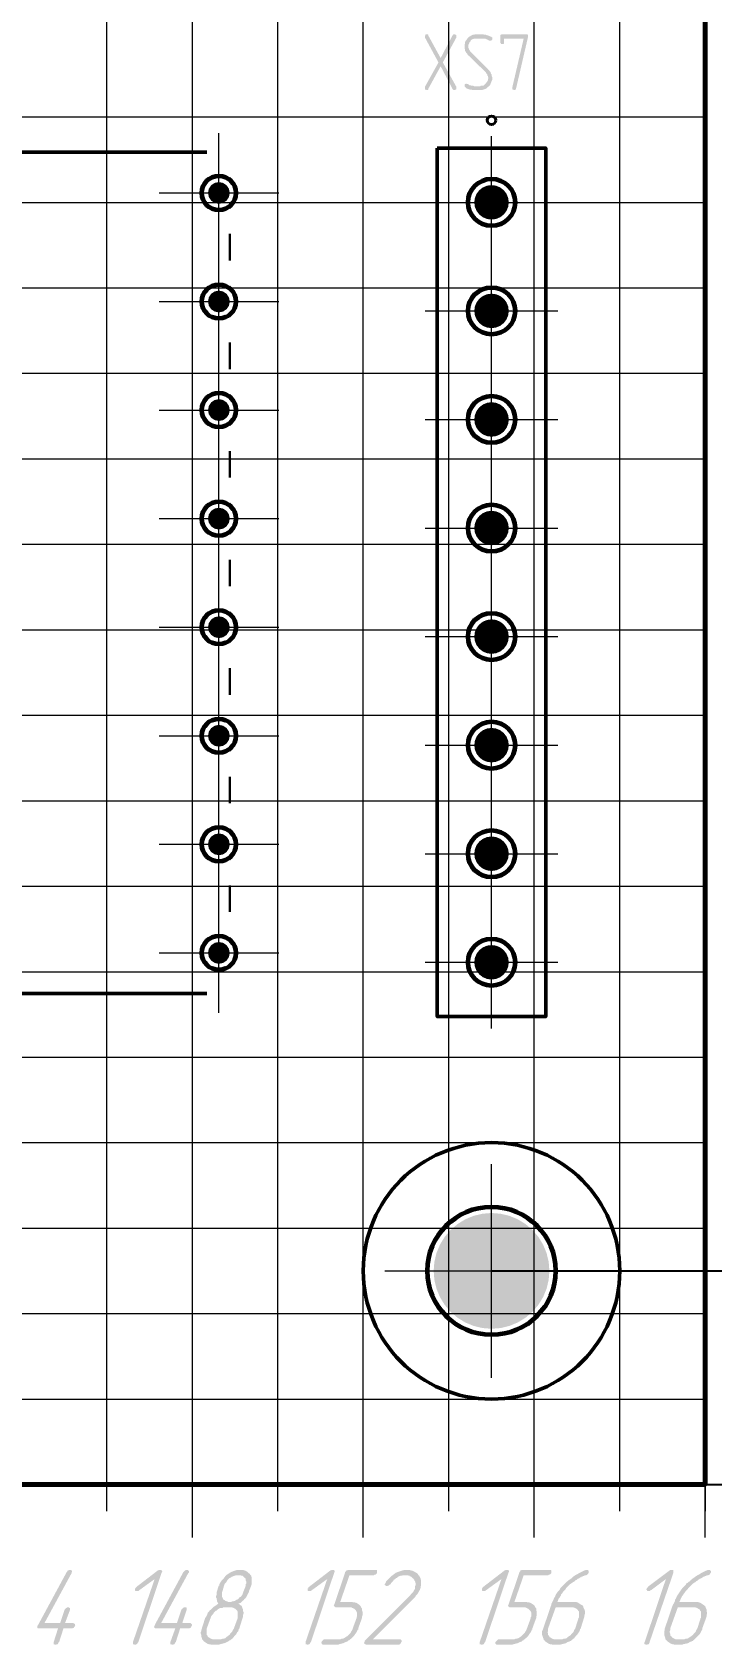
# Model space of a CAD drawing. Extents: x 260 to 1101, y 70 to 664.
# Drawn here: x 615.8 to 647.6, y 375.3 to 450.7 of the extents above; entities that cross this region are included whole.
import ezdxf

# ---------------------------------------------------------------- set-up
doc = ezdxf.new("R2010")
doc.units = 0
doc.header["$MEASUREMENT"] = 0
doc.layers.get('0').update_dxf_attribs({"linetype": 'CONTINUOUS'})
doc.layers.get('DEFPOINTS').update_dxf_attribs({"linetype": 'CONTINUOUS'})
doc.layers.add('PDF _Геометрия', color=7, linetype='CONTINUOUS')
doc.layers.add('PDF _Сплошная заливка', color=7, linetype='CONTINUOUS')
doc.styles.add('GOST type A0', font='', dxfattribs={"oblique": 15, "height": 3.5})
doc.styles.get('GOST type A0').set_extended_font_data('GOST type A')
doc.dimstyles.new('ГОСТ type A', dxfattribs={"dimtxt": 3.5, "dimasz": 3, "dimexe": 2, "dimexo": 0, "dimgap": 1, "dimtad": 1, "dimtoh": 1, "dimtxsty": 'GOST type A0', "dimcen": 0, "dimazin": 2, "dimtfac": 1, "dimtmove": 0, "dimatfit": 3, "dimfxl": 1, "dimarcsym": 0})

# ---------------------------------------------------------------- blocks, each defined once
blk = doc.blocks.new('*D13')
at = {"color": 0, "lineweight": -2, "transparency": 16777216}
for p, q in [((637.304, 582.786), (659.301, 582.786)), ((657.301, 579.786), (657.301, 395.787)), ((637.303, 392.787), (659.301, 392.787))]:
    blk.add_line(p, q, dxfattribs=at)
at = {"color": 0, "transparency": 16777216}
for points in [[(656.801, 579.786), (657.801, 579.786), (657.301, 582.786)], [(656.801, 395.787), (657.801, 395.787), (657.301, 392.787)]]:
    blk.add_solid(points, dxfattribs=at)
at = {"layer": 'DEFPOINTS', "color": 0, "transparency": 16777216}
for p in [(637.304, 582.786), (637.303, 392.787), (657.301, 392.787)]:
    blk.add_point(p, dxfattribs=at)
at = {"color": 0, "transparency": 16777216, "insert": (654.551, 487.787), "char_height": 3.5, "attachment_point": 5, "rotation": 90, "style": 'GOST type A0'}
blk.add_mtext('95', dxfattribs=at)
blk = doc.blocks.new('*D14')
at = {"color": 0, "lineweight": -2, "transparency": 16777216}
for p, q in [((647.301, 592.786), (669.301, 592.786)), ((667.301, 589.786), (667.301, 385.786)), ((647.301, 382.786), (669.301, 382.786))]:
    blk.add_line(p, q, dxfattribs=at)
at = {"color": 0, "transparency": 16777216}
for points in [[(666.801, 589.786), (667.801, 589.786), (667.301, 592.786)], [(666.801, 385.786), (667.801, 385.786), (667.301, 382.786)]]:
    blk.add_solid(points, dxfattribs=at)
at = {"layer": 'DEFPOINTS', "color": 0, "transparency": 16777216}
for p in [(647.301, 592.786), (647.301, 382.786), (667.301, 382.786)]:
    blk.add_point(p, dxfattribs=at)
at = {"color": 0, "transparency": 16777216, "insert": (664.288, 487.786), "char_height": 3.5, "attachment_point": 5, "rotation": 90, "style": 'GOST type A0'}
blk.add_mtext('105±0,1', dxfattribs=at)

msp = doc.modelspace()

# ---------------------------------------------------------------- hatches: boundary and pattern name
at = {"layer": 'PDF _Сплошная заливка', "transparency": 33554559}
for points in [[(635.584, 450.654), (635.61, 450.628), (635.635, 450.628), (635.635, 450.628), (635.66, 450.603), (635.66, 450.578), (635.66, 450.552), (635.66, 450.552), (635.66, 450.552), (635.66, 450.527), (635.66, 450.501), (635.026, 449.333), (635.66, 448.19), (635.66, 448.165), (635.66, 448.165), (635.66, 448.139), (635.66, 448.139), (635.66, 448.114), (635.66, 448.114), (635.66, 448.088), (635.635, 448.063), (635.635, 448.063), (635.61, 448.063), (635.584, 448.038), (635.559, 448.038), (635.559, 448.038), (635.533, 448.038), (635.508, 448.063), (635.508, 448.063), (635.483, 448.088), (634.924, 449.155), (634.34, 448.088), (634.34, 448.088), (634.34, 448.088), (634.34, 448.063), (634.315, 448.038), (634.289, 448.038), (634.264, 448.038), (634.264, 448.038), (634.264, 448.038), (634.238, 448.063), (634.213, 448.063), (634.188, 448.063), (634.188, 448.088), (634.188, 448.114), (634.188, 448.139), (634.188, 448.139), (634.188, 448.139), (634.188, 448.165), (634.188, 448.19), (634.822, 449.333), (634.188, 450.501), (634.188, 450.552), (634.188, 450.552), (634.188, 450.578), (634.188, 450.578), (634.213, 450.603), (634.213, 450.628), (634.213, 450.628), (634.238, 450.654), (634.264, 450.654), (634.289, 450.654), (634.315, 450.654), (634.34, 450.628), (634.34, 450.628), (634.34, 450.603), (634.924, 449.536), (635.483, 450.603), (635.483, 450.603), (635.508, 450.603), (635.508, 450.628), (635.533, 450.654), (635.559, 450.654), (635.559, 450.654)], [(636.93, 450.654), (636.955, 450.628), (637.006, 450.628), (637.032, 450.628), (637.082, 450.603), (637.082, 450.603), (637.108, 450.603), (637.133, 450.603), (637.158, 450.578), (637.184, 450.578), (637.235, 450.552), (637.311, 450.527), (637.311, 450.527), (637.311, 450.501), (637.311, 450.501), (637.311, 450.501), (637.336, 450.501), (637.336, 450.476), (637.336, 450.451), (637.336, 450.451), (637.336, 450.425), (637.336, 450.425), (637.336, 450.4), (637.311, 450.374), (637.311, 450.374), (637.285, 450.349), (637.26, 450.349), (637.235, 450.349), (637.184, 450.349), (637.184, 450.374), (637.158, 450.374), (637.133, 450.4), (637.108, 450.4), (637.057, 450.425), (637.006, 450.451), (636.93, 450.451), (636.879, 450.451), (636.575, 450.451), (636.549, 450.451), (636.498, 450.451), (636.448, 450.425), (636.422, 450.425), (636.371, 450.4), (636.321, 450.349), (636.321, 450.349), (636.321, 450.324), (636.295, 450.298), (636.27, 450.273), (636.27, 450.247), (636.244, 450.197), (636.219, 450.146), (636.219, 450.095), (636.219, 450.019), (636.244, 449.968), (636.244, 449.943), (636.244, 449.943), (636.244, 449.943), (636.27, 449.917), (636.27, 449.917), (636.295, 449.866), (636.321, 449.841), (636.346, 449.816), (637.158, 449.003), (637.158, 448.977), (637.184, 448.977), (637.184, 448.952), (637.209, 448.952), (637.235, 448.901), (637.26, 448.876), (637.26, 448.85), (637.285, 448.8), (637.311, 448.774), (637.311, 448.698), (637.336, 448.647), (637.336, 448.596), (637.336, 448.596), (637.336, 448.596), (637.336, 448.571), (637.336, 448.571), (637.336, 448.52), (637.311, 448.469), (637.285, 448.393), (637.26, 448.342), (637.235, 448.266), (637.184, 448.215), (637.158, 448.215), (637.158, 448.19), (637.108, 448.165), (637.057, 448.114), (637.006, 448.088), (636.93, 448.063), (636.854, 448.038), (636.828, 448.038), (636.778, 448.038), (636.473, 448.038), (636.473, 448.038), (636.448, 448.038), (636.422, 448.038), (636.371, 448.063), (636.295, 448.063), (636.219, 448.088), (636.143, 448.114), (636.092, 448.165), (636.041, 448.215), (636.041, 448.241), (636.041, 448.241), (636.041, 448.266), (636.041, 448.292), (636.067, 448.317), (636.067, 448.317), (636.092, 448.317), (636.092, 448.342), (636.117, 448.342), (636.168, 448.317), (636.194, 448.317), (636.194, 448.317), (636.244, 448.292), (636.27, 448.266), (636.321, 448.266), (636.371, 448.241), (636.448, 448.241), (636.498, 448.215), (636.778, 448.215), (636.803, 448.241), (636.828, 448.241), (636.854, 448.241), (636.905, 448.241), (636.955, 448.266), (636.981, 448.292), (637.032, 448.342), (637.032, 448.342), (637.057, 448.368), (637.057, 448.393), (637.082, 448.419), (637.108, 448.444), (637.133, 448.495), (637.133, 448.546), (637.158, 448.596), (637.133, 448.673), (637.133, 448.673), (637.133, 448.673), (637.133, 448.698), (637.133, 448.698), (637.133, 448.698), (637.108, 448.723), (637.108, 448.723), (637.108, 448.749), (637.108, 448.749), (637.108, 448.774), (637.082, 448.8), (637.057, 448.825), (637.032, 448.876), (636.194, 449.689), (636.194, 449.689), (636.194, 449.714), (636.168, 449.714), (636.168, 449.739), (636.143, 449.765), (636.117, 449.79), (636.092, 449.841), (636.067, 449.866), (636.067, 449.892), (636.067, 449.892), (636.067, 449.917), (636.067, 449.943), (636.041, 449.968), (636.041, 450.019), (636.041, 450.095), (636.041, 450.095), (636.041, 450.095), (636.041, 450.12), (636.041, 450.12), (636.041, 450.171), (636.067, 450.222), (636.067, 450.273), (636.092, 450.349), (636.143, 450.4), (636.194, 450.476), (636.194, 450.476), (636.194, 450.476), (636.219, 450.501), (636.244, 450.527), (636.295, 450.552), (636.371, 450.603), (636.422, 450.628), (636.498, 450.628), (636.549, 450.654), (636.905, 450.654)], [(638.961, 450.654), (638.987, 450.628), (638.987, 450.628), (639.012, 450.628), (639.012, 450.603), (639.012, 450.578), (639.012, 450.552), (639.012, 450.527), (638.453, 448.114), (638.453, 448.114), (638.453, 448.088), (638.453, 448.088), (638.428, 448.063), (638.377, 448.038), (638.352, 448.038), (638.352, 448.038), (638.326, 448.063), (638.301, 448.063), (638.301, 448.063), (638.276, 448.088), (638.276, 448.088), (638.276, 448.139), (638.276, 448.165), (638.809, 450.451), (637.895, 450.451), (637.895, 450.273), (637.895, 450.273), (637.895, 450.247), (637.895, 450.222), (637.869, 450.197), (637.869, 450.197), (637.869, 450.197), (637.844, 450.197), (637.819, 450.197), (637.793, 450.197), (637.793, 450.197), (637.768, 450.197), (637.742, 450.197), (637.742, 450.222), (637.742, 450.222), (637.717, 450.247), (637.717, 450.273), (637.717, 450.552), (637.717, 450.552), (637.717, 450.578), (637.717, 450.578), (637.717, 450.603), (637.742, 450.628), (637.768, 450.628), (637.768, 450.654), (637.819, 450.654), (638.936, 450.654)], [(624.549, 443.226), (624.549, 443.736), (624.744, 443.697), (624.909, 443.587), (625.019, 443.421), (625.058, 443.226)], [(624.549, 443.226), (624.549, 442.716), (624.354, 442.755), (624.188, 442.866), (624.078, 443.031), (624.039, 443.226)], [(637.304, 442.786), (637.304, 441.98), (637.096, 442.007), (636.901, 442.087), (636.734, 442.216), (636.606, 442.383), (636.525, 442.577), (636.498, 442.786)], [(637.304, 442.786), (638.111, 442.786), (638.083, 442.577), (638.003, 442.383), (637.875, 442.216), (637.708, 442.087), (637.513, 442.007), (637.304, 441.98)], [(624.549, 438.146), (624.549, 438.656), (624.744, 438.617), (624.909, 438.507), (625.019, 438.341), (625.058, 438.146)], [(624.549, 438.146), (624.549, 437.636), (624.354, 437.675), (624.188, 437.786), (624.078, 437.951), (624.039, 438.146)], [(637.304, 437.706), (637.304, 436.9), (637.096, 436.927), (636.901, 437.007), (636.734, 437.136), (636.606, 437.303), (636.525, 437.497), (636.498, 437.706)], [(637.304, 437.706), (638.111, 437.706), (638.083, 437.497), (638.003, 437.303), (637.875, 437.136), (637.708, 437.007), (637.513, 436.927), (637.304, 436.9)], [(624.549, 433.066), (624.549, 433.576), (624.744, 433.537), (624.909, 433.427), (625.019, 433.261), (625.058, 433.066)], [(624.549, 433.066), (624.549, 432.556), (624.354, 432.595), (624.188, 432.706), (624.078, 432.871), (624.039, 433.066)], [(637.304, 432.626), (637.304, 431.82), (637.096, 431.847), (636.901, 431.927), (636.734, 432.056), (636.606, 432.223), (636.525, 432.417), (636.498, 432.626)], [(637.304, 432.626), (638.111, 432.626), (638.083, 432.417), (638.003, 432.223), (637.875, 432.056), (637.708, 431.927), (637.513, 431.847), (637.304, 431.82)], [(624.549, 427.986), (624.549, 427.476), (624.354, 427.515), (624.188, 427.626), (624.078, 427.791), (624.039, 427.986)], [(624.549, 427.986), (624.549, 428.496), (624.744, 428.457), (624.909, 428.347), (625.019, 428.181), (625.058, 427.986)], [(637.304, 427.546), (637.304, 426.74), (637.096, 426.767), (636.901, 426.847), (636.734, 426.976), (636.606, 427.143), (636.525, 427.337), (636.498, 427.546)], [(637.304, 427.546), (638.111, 427.546), (638.083, 427.337), (638.003, 427.143), (637.875, 426.976), (637.708, 426.847), (637.513, 426.767), (637.304, 426.74)], [(624.549, 422.906), (624.549, 423.416), (624.744, 423.377), (624.909, 423.267), (625.019, 423.101), (625.058, 422.906)], [(624.549, 422.906), (624.549, 422.396), (624.354, 422.435), (624.188, 422.546), (624.078, 422.711), (624.039, 422.906)], [(637.304, 422.466), (637.304, 421.66), (637.096, 421.687), (636.901, 421.767), (636.734, 421.896), (636.606, 422.063), (636.525, 422.257), (636.498, 422.466)], [(637.304, 422.466), (638.111, 422.466), (638.083, 422.257), (638.003, 422.063), (637.875, 421.896), (637.708, 421.767), (637.513, 421.687), (637.304, 421.66)], [(624.549, 417.826), (624.549, 418.336), (624.744, 418.297), (624.909, 418.187), (625.019, 418.021), (625.058, 417.826)], [(624.549, 417.826), (624.549, 417.316), (624.354, 417.355), (624.188, 417.466), (624.078, 417.631), (624.039, 417.826)], [(637.304, 417.386), (637.304, 416.579), (637.096, 416.607), (636.901, 416.687), (636.734, 416.816), (636.606, 416.983), (636.525, 417.177), (636.498, 417.386)], [(637.304, 417.386), (638.111, 417.386), (638.083, 417.177), (638.003, 416.983), (637.875, 416.816), (637.708, 416.687), (637.513, 416.607), (637.304, 416.579)], [(624.549, 412.746), (624.549, 412.236), (624.354, 412.275), (624.188, 412.386), (624.078, 412.551), (624.039, 412.746)], [(624.549, 412.746), (624.549, 413.256), (624.744, 413.217), (624.909, 413.107), (625.019, 412.941), (625.058, 412.746)], [(637.304, 412.306), (637.304, 411.499), (637.096, 411.527), (636.901, 411.607), (636.734, 411.736), (636.606, 411.903), (636.525, 412.097), (636.498, 412.306)], [(637.304, 412.306), (638.111, 412.306), (638.083, 412.097), (638.003, 411.903), (637.875, 411.736), (637.708, 411.607), (637.513, 411.527), (637.304, 411.499)], [(624.549, 407.666), (624.549, 407.156), (624.354, 407.195), (624.188, 407.306), (624.078, 407.471), (624.039, 407.666)], [(624.549, 407.666), (624.549, 408.176), (624.744, 408.137), (624.909, 408.027), (625.019, 407.861), (625.058, 407.666)], [(637.304, 407.226), (637.304, 406.419), (637.096, 406.447), (636.901, 406.527), (636.734, 406.656), (636.606, 406.823), (636.525, 407.017), (636.498, 407.226)], [(637.304, 407.226), (638.111, 407.226), (638.083, 407.017), (638.003, 406.823), (637.875, 406.656), (637.708, 406.527), (637.513, 406.447), (637.304, 406.419)], [(637.304, 392.786), (634.597, 392.786), (634.63, 393.21), (634.729, 393.623), (634.892, 394.016), (635.114, 394.378), (635.39, 394.701), (635.713, 394.977), (636.075, 395.2), (636.468, 395.362), (636.881, 395.461), (637.304, 395.495)], [(637.304, 392.786), (637.304, 390.078), (636.881, 390.111), (636.468, 390.21), (636.075, 390.373), (635.713, 390.595), (635.39, 390.871), (635.114, 391.194), (634.892, 391.557), (634.729, 391.949), (634.63, 392.363), (634.597, 392.786)], [(637.304, 392.786), (640.012, 392.786), (639.978, 392.363), (639.879, 391.949), (639.717, 391.557), (639.495, 391.194), (639.219, 390.871), (638.896, 390.595), (638.533, 390.373), (638.141, 390.21), (637.728, 390.111), (637.304, 390.078)], [(617.607, 378.797), (617.633, 378.797), (617.658, 378.772), (617.658, 378.772), (617.658, 378.746), (617.684, 378.721), (617.658, 378.67), (617.658, 378.645), (616.389, 376.308), (617.125, 376.308), (617.328, 376.918), (617.328, 376.918), (617.328, 376.943), (617.353, 376.968), (617.379, 376.994), (617.379, 376.994), (617.404, 377.019), (617.43, 377.019), (617.455, 377.045), (617.48, 377.045), (617.506, 377.045), (617.506, 377.045), (617.531, 377.045), (617.557, 377.019), (617.582, 377.019), (617.582, 376.994), (617.582, 376.968), (617.582, 376.918), (617.353, 376.308), (617.76, 376.308), (617.76, 376.283), (617.785, 376.283), (617.81, 376.257), (617.81, 376.257), (617.81, 376.232), (617.836, 376.206), (617.81, 376.181), (617.81, 376.181), (617.81, 376.156), (617.785, 376.13), (617.76, 376.079), (617.76, 376.079), (617.734, 376.079), (617.684, 376.054), (617.658, 376.054), (617.277, 376.054), (617.074, 375.419), (617.049, 375.419), (617.049, 375.394), (617.023, 375.343), (616.998, 375.317), (616.973, 375.317), (616.973, 375.317), (616.922, 375.292), (616.896, 375.292), (616.896, 375.292), (616.871, 375.292), (616.846, 375.317), (616.82, 375.317), (616.82, 375.317), (616.82, 375.343), (616.82, 375.368), (616.82, 375.419), (617.023, 376.054), (616.135, 376.054), (616.109, 376.054), (616.084, 376.054), (616.058, 376.079), (616.058, 376.079), (616.058, 376.105), (616.058, 376.13), (616.058, 376.181), (616.084, 376.206), (617.43, 378.696), (617.43, 378.696), (617.455, 378.721), (617.455, 378.746), (617.506, 378.772), (617.582, 378.797), (617.582, 378.797)], [(621.822, 378.797), (621.848, 378.797), (621.873, 378.772), (621.873, 378.772), (621.898, 378.746), (621.898, 378.721), (621.873, 378.67), (620.781, 375.419), (620.781, 375.419), (620.756, 375.394), (620.73, 375.343), (620.705, 375.317), (620.705, 375.317), (620.68, 375.317), (620.654, 375.292), (620.603, 375.292), (620.603, 375.292), (620.603, 375.292), (620.578, 375.317), (620.527, 375.317), (620.527, 375.317), (620.527, 375.343), (620.527, 375.368), (620.527, 375.419), (621.543, 378.365), (620.807, 377.832), (620.807, 377.832), (620.781, 377.807), (620.756, 377.807), (620.705, 377.807), (620.705, 377.807), (620.68, 377.807), (620.654, 377.807), (620.629, 377.832), (620.629, 377.832), (620.629, 377.857), (620.629, 377.883), (620.629, 377.934), (620.629, 377.934), (620.654, 377.934), (620.654, 377.959), (620.705, 378.01), (621.695, 378.772), (621.721, 378.772), (621.746, 378.797), (621.771, 378.797), (621.797, 378.797), (621.797, 378.797)], [(623.066, 378.797), (623.092, 378.797), (623.117, 378.772), (623.117, 378.772), (623.143, 378.746), (623.143, 378.721), (623.143, 378.67), (623.117, 378.645), (621.848, 376.308), (622.584, 376.308), (622.787, 376.918), (622.787, 376.918), (622.813, 376.943), (622.813, 376.968), (622.863, 376.994), (622.863, 376.994), (622.863, 377.019), (622.889, 377.019), (622.914, 377.045), (622.965, 377.045), (622.965, 377.045), (622.99, 377.045), (623.016, 377.045), (623.041, 377.019), (623.041, 377.019), (623.041, 376.994), (623.041, 376.968), (623.041, 376.918), (622.838, 376.308), (623.219, 376.308), (623.244, 376.283), (623.244, 376.283), (623.27, 376.257), (623.27, 376.257), (623.295, 376.232), (623.295, 376.206), (623.295, 376.181), (623.27, 376.181), (623.27, 376.156), (623.244, 376.13), (623.219, 376.079), (623.219, 376.079), (623.193, 376.079), (623.168, 376.054), (623.117, 376.054), (622.736, 376.054), (622.533, 375.419), (622.533, 375.419), (622.508, 375.394), (622.482, 375.343), (622.457, 375.317), (622.457, 375.317), (622.432, 375.317), (622.406, 375.292), (622.355, 375.292), (622.355, 375.292), (622.355, 375.292), (622.33, 375.317), (622.279, 375.317), (622.279, 375.317), (622.279, 375.343), (622.279, 375.368), (622.279, 375.419), (622.508, 376.054), (621.594, 376.054), (621.594, 376.054), (621.568, 376.054), (621.543, 376.079), (621.543, 376.079), (621.518, 376.105), (621.518, 376.13), (621.543, 376.181), (621.543, 376.206), (622.889, 378.696), (622.889, 378.696), (622.914, 378.721), (622.939, 378.746), (622.965, 378.772), (623.041, 378.797)], [(629.897, 378.797), (629.922, 378.797), (629.947, 378.772), (629.947, 378.772), (629.973, 378.746), (629.973, 378.721), (629.947, 378.67), (628.856, 375.419), (628.856, 375.419), (628.83, 375.394), (628.805, 375.343), (628.779, 375.317), (628.779, 375.317), (628.754, 375.317), (628.729, 375.292), (628.678, 375.292), (628.678, 375.292), (628.678, 375.292), (628.652, 375.317), (628.602, 375.317), (628.602, 375.317), (628.602, 375.343), (628.602, 375.368), (628.602, 375.419), (629.617, 378.365), (628.881, 377.832), (628.881, 377.832), (628.856, 377.807), (628.83, 377.807), (628.779, 377.807), (628.779, 377.807), (628.754, 377.807), (628.729, 377.807), (628.703, 377.832), (628.703, 377.832), (628.703, 377.857), (628.703, 377.883), (628.703, 377.934), (628.703, 377.934), (628.729, 377.934), (628.729, 377.959), (628.779, 378.01), (629.77, 378.772), (629.795, 378.772), (629.82, 378.797), (629.846, 378.797), (629.871, 378.797), (629.871, 378.797)], [(631.903, 378.797), (631.928, 378.797), (631.953, 378.772), (631.953, 378.746), (631.953, 378.746), (631.953, 378.696), (631.953, 378.67), (631.953, 378.67), (631.953, 378.645), (631.928, 378.619), (631.903, 378.594), (631.877, 378.594), (631.877, 378.569), (631.826, 378.569), (631.801, 378.543), (630.658, 378.543), (630.227, 377.299), (630.76, 377.299), (630.785, 377.299), (630.836, 377.273), (630.912, 377.273), (630.988, 377.248), (631.065, 377.197), (631.141, 377.146), (631.166, 377.121), (631.192, 377.07), (631.192, 377.07), (631.217, 377.019), (631.242, 376.994), (631.242, 376.918), (631.268, 376.841), (631.268, 376.765), (631.268, 376.664), (631.242, 376.587), (631.242, 376.537), (631.065, 376.054), (631.065, 376.029), (631.065, 376.029), (631.065, 376.003), (631.039, 376.003), (631.014, 375.927), (630.988, 375.876), (630.912, 375.775), (630.861, 375.698), (630.76, 375.597), (630.658, 375.521), (630.658, 375.521), (630.658, 375.495), (630.633, 375.495), (630.608, 375.495), (630.582, 375.47), (630.557, 375.444), (630.481, 375.419), (630.379, 375.368), (630.278, 375.343), (630.176, 375.317), (630.125, 375.292), (630.074, 375.292), (629.414, 375.292), (629.389, 375.292), (629.389, 375.317), (629.363, 375.343), (629.363, 375.343), (629.338, 375.368), (629.338, 375.394), (629.363, 375.419), (629.363, 375.419), (629.363, 375.444), (629.389, 375.47), (629.414, 375.495), (629.414, 375.495), (629.44, 375.521), (629.465, 375.546), (629.516, 375.546), (630.176, 375.546), (630.227, 375.546), (630.278, 375.571), (630.328, 375.571), (630.404, 375.597), (630.481, 375.648), (630.557, 375.698), (630.557, 375.698), (630.582, 375.724), (630.608, 375.749), (630.658, 375.8), (630.709, 375.851), (630.735, 375.902), (630.785, 375.978), (630.811, 376.054), (630.988, 376.537), (630.988, 376.562), (630.988, 376.587), (631.014, 376.613), (631.014, 376.664), (631.014, 376.714), (631.014, 376.791), (630.988, 376.841), (630.963, 376.892), (630.963, 376.892), (630.938, 376.918), (630.912, 376.943), (630.887, 376.968), (630.836, 376.994), (630.785, 377.019), (630.735, 377.045), (630.658, 377.045), (629.998, 377.045), (629.998, 377.045), (629.973, 377.07), (629.947, 377.07), (629.947, 377.095), (629.922, 377.121), (629.947, 377.172), (630.455, 378.67), (630.455, 378.67), (630.455, 378.696), (630.481, 378.721), (630.506, 378.746), (630.506, 378.772), (630.557, 378.772), (630.582, 378.797), (630.633, 378.797), (631.877, 378.797)], [(633.401, 378.797), (633.426, 378.797), (633.451, 378.797), (633.528, 378.772), (633.629, 378.746), (633.731, 378.696), (633.756, 378.67), (633.807, 378.645), (633.858, 378.594), (633.883, 378.543), (633.883, 378.543), (633.908, 378.543), (633.908, 378.518), (633.934, 378.518), (633.934, 378.492), (633.959, 378.442), (633.985, 378.391), (634.01, 378.289), (634.01, 378.188), (634.01, 378.137), (634.01, 378.061), (633.985, 378.01), (633.985, 377.934), (633.985, 377.934), (633.985, 377.934), (633.959, 377.908), (633.959, 377.857), (633.934, 377.832), (633.908, 377.781), (633.858, 377.705), (633.858, 377.68), (633.832, 377.68), (633.832, 377.654), (633.807, 377.629), (633.756, 377.578), (633.731, 377.527), (633.68, 377.476), (633.629, 377.426), (631.75, 375.546), (633.02, 375.546), (633.045, 375.546), (633.071, 375.521), (633.096, 375.495), (633.096, 375.495), (633.096, 375.495), (633.096, 375.444), (633.096, 375.419), (633.096, 375.419), (633.071, 375.394), (633.071, 375.368), (633.045, 375.343), (633.02, 375.343), (633.02, 375.317), (632.969, 375.292), (632.944, 375.292), (631.42, 375.292), (631.42, 375.292), (631.395, 375.317), (631.369, 375.343), (631.344, 375.343), (631.344, 375.368), (631.344, 375.394), (631.369, 375.444), (631.369, 375.444), (631.369, 375.444), (631.369, 375.47), (631.395, 375.495), (633.477, 377.578), (633.553, 377.68), (633.629, 377.756), (633.629, 377.756), (633.629, 377.781), (633.654, 377.781), (633.654, 377.807), (633.705, 377.883), (633.731, 377.934), (633.731, 377.934), (633.731, 377.959), (633.731, 377.984), (633.731, 378.035), (633.756, 378.086), (633.756, 378.162), (633.731, 378.238), (633.705, 378.289), (633.68, 378.34), (633.654, 378.365), (633.654, 378.365), (633.654, 378.391), (633.629, 378.391), (633.604, 378.416), (633.578, 378.442), (633.553, 378.467), (633.502, 378.492), (633.477, 378.492), (633.477, 378.518), (633.451, 378.518), (633.426, 378.518), (633.401, 378.543), (633.35, 378.543), (633.274, 378.543), (633.223, 378.543), (633.197, 378.543), (633.147, 378.543), (633.096, 378.518), (633.045, 378.518), (632.969, 378.492), (632.893, 378.442), (632.893, 378.442), (632.867, 378.416), (632.842, 378.416), (632.791, 378.365), (632.74, 378.34), (632.69, 378.264), (632.613, 378.188), (632.563, 378.111), (632.537, 378.111), (632.537, 378.111), (632.512, 378.086), (632.487, 378.061), (632.487, 378.061), (632.461, 378.061), (632.436, 378.035), (632.41, 378.035), (632.41, 378.035), (632.385, 378.035), (632.36, 378.061), (632.334, 378.061), (632.334, 378.086), (632.309, 378.086), (632.309, 378.137), (632.334, 378.162), (632.36, 378.213), (632.36, 378.213), (632.36, 378.213), (632.36, 378.238), (632.385, 378.264), (632.436, 378.315), (632.487, 378.365), (632.563, 378.442), (632.639, 378.518), (632.74, 378.594), (632.842, 378.67), (632.842, 378.67), (632.842, 378.67), (632.867, 378.67), (632.867, 378.67), (632.918, 378.696), (632.994, 378.721), (633.071, 378.746), (633.147, 378.772), (633.248, 378.797), (633.324, 378.797), (633.375, 378.797)], [(638.047, 378.797), (638.073, 378.797), (638.098, 378.772), (638.098, 378.772), (638.123, 378.746), (638.123, 378.721), (638.098, 378.67), (637.006, 375.419), (637.006, 375.419), (636.981, 375.394), (636.955, 375.343), (636.93, 375.317), (636.93, 375.317), (636.905, 375.317), (636.879, 375.292), (636.828, 375.292), (636.828, 375.292), (636.828, 375.292), (636.803, 375.317), (636.752, 375.317), (636.752, 375.317), (636.752, 375.343), (636.752, 375.368), (636.752, 375.419), (637.768, 378.365), (637.032, 377.832), (637.032, 377.832), (637.006, 377.807), (636.981, 377.807), (636.93, 377.807), (636.93, 377.807), (636.905, 377.807), (636.879, 377.807), (636.854, 377.832), (636.854, 377.832), (636.854, 377.857), (636.854, 377.883), (636.854, 377.934), (636.854, 377.934), (636.879, 377.934), (636.879, 377.959), (636.93, 378.01), (637.92, 378.772), (637.946, 378.772), (637.946, 378.797), (637.996, 378.797), (638.022, 378.797), (638.022, 378.797)], [(640.053, 378.797), (640.078, 378.797), (640.104, 378.772), (640.104, 378.746), (640.104, 378.746), (640.104, 378.696), (640.104, 378.67), (640.104, 378.67), (640.104, 378.645), (640.078, 378.619), (640.053, 378.594), (640.028, 378.594), (640.028, 378.569), (639.977, 378.569), (639.951, 378.543), (638.809, 378.543), (638.377, 377.299), (638.91, 377.299), (638.936, 377.299), (638.987, 377.273), (639.063, 377.273), (639.139, 377.248), (639.215, 377.197), (639.291, 377.146), (639.317, 377.121), (639.342, 377.07), (639.342, 377.07), (639.368, 377.019), (639.393, 376.994), (639.393, 376.918), (639.418, 376.841), (639.418, 376.765), (639.418, 376.664), (639.393, 376.587), (639.393, 376.537), (639.215, 376.054), (639.215, 376.029), (639.215, 376.029), (639.215, 376.003), (639.19, 376.003), (639.164, 375.927), (639.139, 375.876), (639.063, 375.775), (639.012, 375.698), (638.91, 375.597), (638.809, 375.521), (638.809, 375.521), (638.809, 375.495), (638.784, 375.495), (638.758, 375.495), (638.733, 375.47), (638.707, 375.444), (638.631, 375.419), (638.53, 375.368), (638.428, 375.343), (638.326, 375.317), (638.276, 375.292), (638.2, 375.292), (637.565, 375.292), (637.539, 375.292), (637.514, 375.317), (637.489, 375.343), (637.489, 375.343), (637.489, 375.368), (637.489, 375.394), (637.489, 375.419), (637.489, 375.419), (637.514, 375.444), (637.539, 375.47), (637.565, 375.495), (637.565, 375.495), (637.59, 375.521), (637.616, 375.546), (637.666, 375.546), (638.326, 375.546), (638.377, 375.546), (638.428, 375.571), (638.479, 375.571), (638.555, 375.597), (638.631, 375.648), (638.707, 375.698), (638.707, 375.698), (638.733, 375.724), (638.758, 375.749), (638.809, 375.8), (638.86, 375.851), (638.885, 375.902), (638.936, 375.978), (638.961, 376.054), (639.139, 376.537), (639.139, 376.562), (639.139, 376.587), (639.164, 376.613), (639.164, 376.664), (639.164, 376.714), (639.164, 376.791), (639.139, 376.841), (639.114, 376.892), (639.114, 376.892), (639.088, 376.918), (639.063, 376.943), (639.037, 376.968), (638.987, 376.994), (638.936, 377.019), (638.885, 377.045), (638.809, 377.045), (638.149, 377.045), (638.149, 377.045), (638.123, 377.07), (638.098, 377.07), (638.098, 377.095), (638.073, 377.121), (638.098, 377.172), (638.606, 378.67), (638.606, 378.67), (638.606, 378.696), (638.631, 378.721), (638.657, 378.746), (638.657, 378.772), (638.682, 378.772), (638.733, 378.797), (638.784, 378.797), (640.028, 378.797)], [(645.766, 378.797), (645.791, 378.797), (645.817, 378.772), (645.817, 378.772), (645.817, 378.746), (645.817, 378.721), (645.817, 378.67), (644.7, 375.419), (644.7, 375.419), (644.7, 375.394), (644.674, 375.343), (644.649, 375.317), (644.623, 375.317), (644.623, 375.317), (644.573, 375.292), (644.547, 375.292), (644.547, 375.292), (644.522, 375.292), (644.497, 375.317), (644.471, 375.317), (644.471, 375.317), (644.446, 375.343), (644.446, 375.368), (644.471, 375.419), (645.461, 378.365), (644.75, 377.832), (644.725, 377.832), (644.725, 377.807), (644.674, 377.807), (644.649, 377.807), (644.649, 377.807), (644.623, 377.807), (644.598, 377.807), (644.573, 377.832), (644.573, 377.832), (644.573, 377.857), (644.547, 377.883), (644.573, 377.934), (644.573, 377.934), (644.573, 377.934), (644.598, 377.959), (644.623, 378.01), (645.639, 378.772), (645.639, 378.772), (645.665, 378.797), (645.69, 378.797), (645.741, 378.797), (645.741, 378.797)]]:
    msp.add_hatch(color=256, dxfattribs=at).paths.add_polyline_path(points)
at = {"layer": 'PDF _Сплошная заливка', "true_color": 0xffffff, "transparency": 33554559}
for points in [[(624.039, 443.226), (624.078, 443.421), (624.188, 443.587), (624.354, 443.697), (624.549, 443.736), (624.549, 443.226)], [(625.058, 443.226), (625.019, 443.031), (624.909, 442.866), (624.744, 442.755), (624.549, 442.716), (624.549, 443.226)], [(636.498, 442.786), (636.525, 442.995), (636.606, 443.19), (636.734, 443.357), (636.901, 443.485), (637.096, 443.566), (637.304, 443.593), (637.304, 442.786)], [(637.304, 443.593), (637.513, 443.566), (637.708, 443.485), (637.875, 443.357), (638.003, 443.19), (638.083, 442.995), (638.111, 442.786), (637.304, 442.786)], [(624.039, 438.146), (624.078, 438.341), (624.188, 438.507), (624.354, 438.617), (624.549, 438.656), (624.549, 438.146)], [(636.498, 437.706), (636.525, 437.915), (636.606, 438.11), (636.734, 438.277), (636.901, 438.405), (637.096, 438.486), (637.304, 438.513), (637.304, 437.706)], [(637.304, 438.513), (637.513, 438.486), (637.708, 438.405), (637.875, 438.277), (638.003, 438.11), (638.083, 437.915), (638.111, 437.706), (637.304, 437.706)], [(625.058, 438.146), (625.019, 437.951), (624.909, 437.786), (624.744, 437.675), (624.549, 437.636), (624.549, 438.146)], [(624.039, 433.066), (624.078, 433.261), (624.188, 433.427), (624.354, 433.537), (624.549, 433.576), (624.549, 433.066)], [(636.498, 432.626), (636.525, 432.835), (636.606, 433.03), (636.734, 433.197), (636.901, 433.325), (637.096, 433.406), (637.304, 433.433), (637.304, 432.626)], [(637.304, 433.433), (637.513, 433.406), (637.708, 433.325), (637.875, 433.197), (638.003, 433.03), (638.083, 432.835), (638.111, 432.626), (637.304, 432.626)], [(625.058, 433.066), (625.019, 432.871), (624.909, 432.706), (624.744, 432.595), (624.549, 432.556), (624.549, 433.066)], [(624.039, 427.986), (624.078, 428.181), (624.188, 428.347), (624.354, 428.457), (624.549, 428.496), (624.549, 427.986)], [(625.058, 427.986), (625.019, 427.791), (624.909, 427.626), (624.744, 427.515), (624.549, 427.476), (624.549, 427.986)], [(636.498, 427.546), (636.525, 427.755), (636.606, 427.95), (636.734, 428.117), (636.901, 428.245), (637.096, 428.326), (637.304, 428.353), (637.304, 427.546)], [(637.304, 428.353), (637.513, 428.326), (637.708, 428.245), (637.875, 428.117), (638.003, 427.95), (638.083, 427.755), (638.111, 427.546), (637.304, 427.546)], [(624.039, 422.906), (624.078, 423.101), (624.188, 423.267), (624.354, 423.377), (624.549, 423.416), (624.549, 422.906)], [(625.058, 422.906), (625.019, 422.711), (624.909, 422.546), (624.744, 422.435), (624.549, 422.396), (624.549, 422.906)], [(636.498, 422.466), (636.525, 422.675), (636.606, 422.87), (636.734, 423.037), (636.901, 423.165), (637.096, 423.246), (637.304, 423.273), (637.304, 422.466)], [(637.304, 423.273), (637.513, 423.246), (637.708, 423.165), (637.875, 423.037), (638.003, 422.87), (638.083, 422.675), (638.111, 422.466), (637.304, 422.466)], [(624.039, 417.826), (624.078, 418.021), (624.188, 418.187), (624.354, 418.297), (624.549, 418.336), (624.549, 417.826)], [(636.498, 417.386), (636.525, 417.595), (636.606, 417.79), (636.734, 417.957), (636.901, 418.085), (637.096, 418.166), (637.304, 418.193), (637.304, 417.386)], [(637.304, 418.193), (637.513, 418.166), (637.708, 418.085), (637.875, 417.957), (638.003, 417.79), (638.083, 417.595), (638.111, 417.386), (637.304, 417.386)], [(625.058, 417.826), (625.019, 417.631), (624.909, 417.466), (624.744, 417.355), (624.549, 417.316), (624.549, 417.826)], [(624.039, 412.746), (624.078, 412.941), (624.188, 413.107), (624.354, 413.217), (624.549, 413.256), (624.549, 412.746)], [(625.058, 412.746), (625.019, 412.551), (624.909, 412.386), (624.744, 412.275), (624.549, 412.236), (624.549, 412.746)], [(636.498, 412.306), (636.525, 412.515), (636.606, 412.71), (636.734, 412.877), (636.901, 413.005), (637.096, 413.086), (637.304, 413.113), (637.304, 412.306)], [(637.304, 413.113), (637.513, 413.086), (637.708, 413.005), (637.875, 412.877), (638.003, 412.71), (638.083, 412.515), (638.111, 412.306), (637.304, 412.306)], [(624.039, 407.666), (624.078, 407.861), (624.188, 408.027), (624.354, 408.137), (624.549, 408.176), (624.549, 407.666)], [(625.058, 407.666), (625.019, 407.471), (624.909, 407.306), (624.744, 407.195), (624.549, 407.156), (624.549, 407.666)], [(636.498, 407.226), (636.525, 407.435), (636.606, 407.63), (636.734, 407.797), (636.901, 407.925), (637.096, 408.006), (637.304, 408.033), (637.304, 407.226)], [(637.304, 408.033), (637.513, 408.006), (637.708, 407.925), (637.875, 407.797), (638.003, 407.63), (638.083, 407.435), (638.111, 407.226), (637.304, 407.226)], [(637.304, 395.495), (637.728, 395.461), (638.141, 395.362), (638.533, 395.2), (638.896, 394.977), (639.219, 394.701), (639.495, 394.378), (639.717, 394.016), (639.879, 393.623), (639.978, 393.21), (640.012, 392.786), (637.304, 392.786)]]:
    msp.add_hatch(color=7, dxfattribs=at).paths.add_polyline_path(points)
at = {"layer": 'PDF _Сплошная заливка', "transparency": 33554559}
h = msp.add_hatch(color=256, dxfattribs=at)
h.paths.add_polyline_path([(625.479, 378.543), (625.428, 378.543), (625.402, 378.543), (625.352, 378.543), (625.275, 378.518), (625.199, 378.492), (625.148, 378.467), (625.072, 378.416), (625.047, 378.416), (625.022, 378.391), (624.996, 378.365), (624.945, 378.315), (624.92, 378.264), (624.869, 378.188), (624.818, 378.137), (624.793, 378.061), (624.717, 377.807), (624.717, 377.781), (624.691, 377.756), (624.691, 377.73), (624.691, 377.68), (624.691, 377.629), (624.691, 377.553), (624.717, 377.502), (624.742, 377.451), (624.742, 377.426), (624.742, 377.426), (624.768, 377.4), (624.818, 377.375), (624.844, 377.349), (624.92, 377.324), (624.971, 377.299), (625.047, 377.299), (625.072, 377.299), (625.123, 377.299), (625.174, 377.324), (625.225, 377.324), (625.301, 377.349), (625.377, 377.4), (625.453, 377.426), (625.453, 377.451), (625.479, 377.451), (625.504, 377.502), (625.555, 377.527), (625.606, 377.578), (625.656, 377.654), (625.682, 377.73), (625.707, 377.807), (625.809, 378.061), (625.809, 378.061), (625.809, 378.086), (625.809, 378.137), (625.834, 378.162), (625.834, 378.238), (625.809, 378.289), (625.809, 378.34), (625.783, 378.416), (625.758, 378.416), (625.758, 378.416), (625.732, 378.442), (625.707, 378.467), (625.656, 378.518), (625.606, 378.518), (625.555, 378.543)], flags=0)
h.paths.add_polyline_path([(625.072, 377.045), (624.793, 377.045), (624.768, 377.045), (624.717, 377.019), (624.641, 377.019), (624.564, 376.994), (624.488, 376.943), (624.438, 376.892), (624.412, 376.892), (624.387, 376.867), (624.361, 376.841), (624.311, 376.791), (624.285, 376.74), (624.234, 376.689), (624.184, 376.613), (624.158, 376.537), (623.981, 376.054), (623.981, 376.029), (623.981, 376.003), (623.981, 375.978), (623.981, 375.927), (623.981, 375.876), (623.981, 375.8), (623.981, 375.749), (624.031, 375.698), (624.031, 375.698), (624.031, 375.673), (624.057, 375.648), (624.107, 375.622), (624.133, 375.597), (624.184, 375.571), (624.26, 375.546), (624.311, 375.546), (624.615, 375.546), (624.641, 375.546), (624.717, 375.571), (624.768, 375.571), (624.844, 375.597), (624.895, 375.648), (624.971, 375.698), (624.996, 375.698), (624.996, 375.724), (625.047, 375.749), (625.072, 375.8), (625.123, 375.851), (625.174, 375.902), (625.199, 375.978), (625.25, 376.054), (625.428, 376.537), (625.428, 376.562), (625.428, 376.587), (625.428, 376.613), (625.428, 376.664), (625.428, 376.714), (625.428, 376.791), (625.428, 376.841), (625.402, 376.892), (625.377, 376.918), (625.377, 376.918), (625.352, 376.943), (625.326, 376.968), (625.275, 376.994), (625.225, 377.019), (625.148, 377.045)], flags=0)
h.paths.add_polyline_path([(625.606, 378.797), (625.656, 378.797), (625.732, 378.772), (625.809, 378.746), (625.885, 378.696), (625.936, 378.645), (625.986, 378.619), (626.012, 378.594), (626.012, 378.569), (626.012, 378.569), (626.037, 378.543), (626.063, 378.518), (626.063, 378.467), (626.088, 378.442), (626.088, 378.391), (626.088, 378.34), (626.088, 378.213), (626.088, 378.137), (626.063, 378.061), (625.961, 377.807), (625.961, 377.781), (625.961, 377.756), (625.936, 377.73), (625.91, 377.68), (625.885, 377.629), (625.859, 377.578), (625.834, 377.527), (625.783, 377.476), (625.783, 377.451), (625.758, 377.451), (625.732, 377.426), (625.707, 377.375), (625.656, 377.349), (625.606, 377.299), (625.555, 377.248), (625.479, 377.222), (625.479, 377.197), (625.504, 377.197), (625.529, 377.172), (625.555, 377.146), (625.606, 377.121), (625.631, 377.07), (625.656, 376.994), (625.682, 376.943), (625.682, 376.943), (625.682, 376.918), (625.682, 376.867), (625.707, 376.816), (625.707, 376.765), (625.682, 376.689), (625.682, 376.613), (625.656, 376.537), (625.504, 376.054), (625.504, 376.029), (625.479, 376.029), (625.479, 376.003), (625.479, 376.003), (625.453, 375.927), (625.402, 375.876), (625.352, 375.775), (625.275, 375.698), (625.199, 375.597), (625.098, 375.521), (625.098, 375.521), (625.072, 375.495), (625.072, 375.495), (625.047, 375.495), (625.022, 375.47), (624.971, 375.444), (624.92, 375.419), (624.818, 375.368), (624.717, 375.343), (624.615, 375.317), (624.539, 375.292), (624.488, 375.292), (624.209, 375.292), (624.184, 375.292), (624.133, 375.317), (624.082, 375.317), (624.006, 375.343), (623.93, 375.394), (623.854, 375.444), (623.828, 375.47), (623.803, 375.521), (623.803, 375.521), (623.777, 375.521), (623.777, 375.546), (623.752, 375.597), (623.727, 375.673), (623.727, 375.749), (623.701, 375.825), (623.701, 375.876), (623.727, 375.927), (623.727, 375.978), (623.752, 376.054), (623.904, 376.537), (623.93, 376.562), (623.93, 376.587), (623.955, 376.613), (623.981, 376.664), (624.006, 376.714), (624.031, 376.791), (624.082, 376.841), (624.133, 376.918), (624.158, 376.918), (624.184, 376.943), (624.209, 376.968), (624.26, 377.019), (624.311, 377.07), (624.387, 377.121), (624.463, 377.172), (624.539, 377.222), (624.539, 377.222), (624.514, 377.222), (624.514, 377.248), (624.488, 377.273), (624.463, 377.324), (624.463, 377.375), (624.438, 377.426), (624.438, 377.476), (624.438, 377.476), (624.412, 377.502), (624.412, 377.527), (624.412, 377.578), (624.438, 377.603), (624.438, 377.68), (624.438, 377.73), (624.463, 377.807), (624.539, 378.061), (624.539, 378.061), (624.564, 378.061), (624.564, 378.086), (624.564, 378.111), (624.59, 378.162), (624.641, 378.238), (624.691, 378.315), (624.768, 378.391), (624.844, 378.492), (624.945, 378.594), (624.945, 378.594), (624.971, 378.594), (624.996, 378.619), (625.047, 378.645), (625.072, 378.67), (625.123, 378.696), (625.199, 378.721), (625.25, 378.746), (625.402, 378.797), (625.479, 378.797), (625.58, 378.797)], flags=0)
h = msp.add_hatch(color=256, dxfattribs=at)
h.paths.add_polyline_path([(641.043, 377.045), (640.307, 377.045), (639.951, 376.054), (639.951, 376.029), (639.951, 376.003), (639.951, 375.978), (639.951, 375.927), (639.926, 375.876), (639.951, 375.8), (639.951, 375.749), (640.002, 375.698), (640.002, 375.698), (640.002, 375.673), (640.028, 375.648), (640.078, 375.622), (640.104, 375.597), (640.155, 375.571), (640.231, 375.546), (640.282, 375.546), (640.586, 375.546), (640.612, 375.546), (640.662, 375.571), (640.739, 375.571), (640.815, 375.597), (640.866, 375.648), (640.942, 375.698), (640.967, 375.698), (640.967, 375.724), (641.018, 375.749), (641.043, 375.8), (641.094, 375.851), (641.145, 375.902), (641.17, 375.978), (641.221, 376.054), (641.373, 376.537), (641.399, 376.562), (641.399, 376.587), (641.399, 376.613), (641.399, 376.664), (641.399, 376.714), (641.399, 376.791), (641.399, 376.841), (641.348, 376.892), (641.348, 376.918), (641.348, 376.918), (641.323, 376.943), (641.297, 376.968), (641.246, 376.994), (641.196, 377.019), (641.119, 377.045)], flags=0)
h.paths.add_polyline_path([(641.805, 378.797), (641.83, 378.772), (641.856, 378.746), (641.856, 378.746), (641.856, 378.721), (641.856, 378.696), (641.856, 378.67), (641.856, 378.67), (641.83, 378.645), (641.83, 378.619), (641.83, 378.619), (641.805, 378.594), (641.805, 378.594), (641.78, 378.569), (641.729, 378.543), (641.678, 378.543), (641.627, 378.518), (641.5, 378.467), (641.5, 378.442), (641.475, 378.442), (641.45, 378.442), (641.424, 378.416), (641.373, 378.391), (641.348, 378.391), (641.272, 378.315), (641.246, 378.315), (641.221, 378.289), (641.196, 378.264), (641.145, 378.238), (641.069, 378.188), (640.993, 378.137), (640.916, 378.061), (640.84, 377.984), (640.84, 377.984), (640.815, 377.959), (640.789, 377.934), (640.764, 377.883), (640.713, 377.832), (640.662, 377.781), (640.612, 377.705), (640.561, 377.654), (640.561, 377.629), (640.561, 377.603), (640.535, 377.578), (640.51, 377.527), (640.459, 377.476), (640.434, 377.426), (640.409, 377.349), (640.383, 377.299), (641.17, 377.299), (641.196, 377.299), (641.246, 377.299), (641.323, 377.273), (641.373, 377.248), (641.45, 377.197), (641.526, 377.146), (641.577, 377.121), (641.602, 377.07), (641.602, 377.07), (641.602, 377.045), (641.627, 376.994), (641.653, 376.943), (641.678, 376.867), (641.678, 376.765), (641.653, 376.664), (641.653, 376.613), (641.627, 376.537), (641.475, 376.054), (641.475, 376.029), (641.45, 376.029), (641.45, 376.003), (641.45, 376.003), (641.424, 375.927), (641.373, 375.851), (641.323, 375.775), (641.246, 375.698), (641.17, 375.597), (641.069, 375.521), (641.069, 375.521), (641.043, 375.495), (641.043, 375.495), (641.018, 375.47), (640.993, 375.47), (640.942, 375.444), (640.866, 375.419), (640.789, 375.368), (640.688, 375.343), (640.586, 375.317), (640.51, 375.292), (640.459, 375.292), (640.18, 375.292), (640.155, 375.292), (640.104, 375.317), (640.053, 375.317), (639.977, 375.343), (639.901, 375.394), (639.825, 375.444), (639.799, 375.47), (639.774, 375.521), (639.774, 375.521), (639.748, 375.521), (639.748, 375.546), (639.723, 375.597), (639.698, 375.673), (639.672, 375.749), (639.672, 375.825), (639.672, 375.876), (639.672, 375.927), (639.698, 375.978), (639.723, 376.054), (640.104, 377.172), (640.104, 377.172), (640.104, 377.197), (640.104, 377.197), (640.129, 377.248), (640.155, 377.299), (640.18, 377.349), (640.205, 377.4), (640.231, 377.476), (640.282, 377.553), (640.307, 377.629), (640.358, 377.705), (640.409, 377.781), (640.485, 377.857), (640.535, 377.959), (640.612, 378.035), (640.688, 378.111), (640.688, 378.111), (640.713, 378.137), (640.739, 378.162), (640.764, 378.188), (640.815, 378.238), (640.866, 378.264), (640.916, 378.315), (640.993, 378.365), (641.069, 378.416), (641.145, 378.492), (641.221, 378.543), (641.323, 378.594), (641.399, 378.645), (641.5, 378.696), (641.602, 378.746), (641.729, 378.797), (641.78, 378.797)], flags=0)
h = msp.add_hatch(color=256, dxfattribs=at)
h.paths.add_polyline_path([(646.756, 377.045), (646.02, 377.045), (645.665, 376.054), (645.665, 376.029), (645.665, 376.003), (645.665, 375.978), (645.639, 375.927), (645.639, 375.876), (645.665, 375.8), (645.665, 375.749), (645.69, 375.698), (645.715, 375.698), (645.715, 375.673), (645.741, 375.648), (645.766, 375.622), (645.817, 375.597), (645.868, 375.571), (645.918, 375.546), (645.995, 375.546), (646.299, 375.546), (646.325, 375.546), (646.375, 375.571), (646.452, 375.571), (646.502, 375.597), (646.579, 375.648), (646.655, 375.698), (646.655, 375.698), (646.68, 375.724), (646.731, 375.749), (646.756, 375.8), (646.807, 375.851), (646.858, 375.902), (646.883, 375.978), (646.934, 376.054), (647.086, 376.537), (647.112, 376.562), (647.112, 376.587), (647.112, 376.613), (647.112, 376.664), (647.112, 376.714), (647.112, 376.791), (647.112, 376.841), (647.061, 376.892), (647.061, 376.918), (647.061, 376.918), (647.036, 376.943), (646.985, 376.968), (646.959, 376.994), (646.909, 377.019), (646.832, 377.045)], flags=0)
h.paths.add_polyline_path([(647.518, 378.797), (647.543, 378.772), (647.569, 378.746), (647.569, 378.746), (647.569, 378.721), (647.569, 378.696), (647.569, 378.67), (647.569, 378.67), (647.543, 378.645), (647.543, 378.619), (647.518, 378.619), (647.518, 378.594), (647.518, 378.594), (647.493, 378.569), (647.442, 378.543), (647.391, 378.543), (647.34, 378.518), (647.213, 378.467), (647.188, 378.442), (647.188, 378.442), (647.163, 378.442), (647.137, 378.416), (647.086, 378.391), (647.061, 378.391), (646.959, 378.315), (646.959, 378.315), (646.934, 378.289), (646.883, 378.264), (646.858, 378.238), (646.782, 378.188), (646.706, 378.137), (646.629, 378.061), (646.553, 377.984), (646.553, 377.984), (646.528, 377.959), (646.502, 377.934), (646.477, 377.883), (646.426, 377.832), (646.375, 377.781), (646.325, 377.705), (646.274, 377.654), (646.274, 377.629), (646.248, 377.603), (646.223, 377.578), (646.198, 377.527), (646.172, 377.476), (646.147, 377.426), (646.122, 377.349), (646.096, 377.299), (646.883, 377.299), (646.883, 377.299), (646.959, 377.299), (647.01, 377.273), (647.086, 377.248), (647.163, 377.197), (647.239, 377.146), (647.264, 377.121), (647.315, 377.07), (647.315, 377.07), (647.315, 377.045), (647.34, 376.994), (647.366, 376.943), (647.366, 376.867), (647.391, 376.765), (647.366, 376.664), (647.366, 376.613), (647.34, 376.537), (647.163, 376.054), (647.163, 376.029), (647.163, 376.029), (647.163, 376.003), (647.163, 376.003), (647.112, 375.927), (647.086, 375.851), (647.036, 375.775), (646.959, 375.698), (646.858, 375.597), (646.782, 375.521), (646.756, 375.521), (646.756, 375.495), (646.731, 375.495), (646.731, 375.47), (646.706, 375.47), (646.655, 375.444), (646.579, 375.419), (646.502, 375.368), (646.401, 375.343), (646.274, 375.317), (646.223, 375.292), (646.172, 375.292), (645.893, 375.292), (645.868, 375.292), (645.817, 375.317), (645.766, 375.317), (645.69, 375.343), (645.614, 375.394), (645.538, 375.444), (645.512, 375.47), (645.461, 375.521), (645.461, 375.521), (645.461, 375.521), (645.436, 375.546), (645.436, 375.597), (645.411, 375.673), (645.385, 375.749), (645.385, 375.825), (645.385, 375.876), (645.385, 375.927), (645.411, 375.978), (645.411, 376.054), (645.791, 377.172), (645.791, 377.172), (645.817, 377.197), (645.817, 377.197), (645.842, 377.248), (645.868, 377.299), (645.893, 377.349), (645.893, 377.4), (645.944, 377.476), (645.969, 377.553), (646.02, 377.629), (646.071, 377.705), (646.122, 377.781), (646.172, 377.857), (646.248, 377.959), (646.325, 378.035), (646.401, 378.111), (646.401, 378.111), (646.401, 378.137), (646.426, 378.162), (646.477, 378.188), (646.528, 378.238), (646.579, 378.264), (646.629, 378.315), (646.68, 378.365), (646.756, 378.416), (646.858, 378.492), (646.934, 378.543), (647.036, 378.594), (647.112, 378.645), (647.213, 378.696), (647.315, 378.746), (647.442, 378.797), (647.493, 378.797), (647.493, 378.797)], flags=0)

# ---------------------------------------------------------------- linework, layer by layer
at = {"layer": 'PDF _Геометрия', "lineweight": 18}
for points in [[(324.934, 382.786), (327.413, 382.786), (647.301, 382.786), (647.301, 592.786), (327.413, 592.786), (327.413, 382.786), (326.173, 382.786)], [(619.311, 381.546), (619.311, 382.786), (619.311, 592.786)], [(623.309, 380.306), (623.309, 382.786), (623.309, 592.786)], [(627.308, 381.546), (627.308, 382.786), (627.308, 592.786)], [(631.306, 380.306), (631.306, 382.786), (631.306, 592.786)], [(635.305, 381.546), (635.305, 382.786), (635.305, 592.786)], [(639.304, 380.306), (639.304, 382.786), (639.304, 592.786)], [(643.302, 381.546), (643.302, 382.786), (643.302, 592.786)], [(647.301, 382.786), (647.301, 592.786)], [(324.934, 446.786), (327.413, 446.786), (647.301, 446.786)], [(624.549, 440.426), (624.549, 446.026)], [(624.549, 440.726), (624.549, 445.726)], [(637.304, 439.686), (637.304, 445.886)], [(637.304, 439.986), (637.304, 445.586)], [(621.75, 443.226), (627.348, 443.226)], [(622.049, 443.226), (627.048, 443.226)], [(326.173, 442.786), (327.413, 442.786), (647.301, 442.786)], [(634.205, 442.786), (640.403, 442.786)], [(634.505, 442.786), (640.103, 442.786)], [(624.549, 435.346), (624.549, 440.946)], [(637.304, 434.606), (637.304, 440.806)], [(624.549, 435.646), (624.549, 440.646)], [(637.304, 434.906), (637.304, 440.506)], [(324.934, 438.786), (327.413, 438.786), (647.301, 438.786)], [(621.75, 438.146), (627.348, 438.146)], [(622.049, 438.146), (627.048, 438.146)], [(634.205, 437.706), (640.403, 437.706)], [(634.505, 437.706), (640.103, 437.706)], [(624.549, 430.266), (624.549, 435.866)], [(624.549, 430.566), (624.549, 435.566)], [(637.304, 429.526), (637.304, 435.726)], [(637.304, 429.826), (637.304, 435.426)], [(326.173, 434.786), (327.413, 434.786), (647.301, 434.786)], [(621.75, 433.066), (627.348, 433.066)], [(622.049, 433.066), (627.048, 433.066)], [(634.205, 432.626), (640.403, 432.626)], [(634.505, 432.626), (640.103, 432.626)], [(324.934, 430.786), (327.413, 430.786), (647.301, 430.786)], [(624.549, 425.186), (624.549, 430.786)], [(624.549, 425.486), (624.549, 430.486)], [(637.304, 424.446), (637.304, 430.646)], [(637.304, 424.746), (637.304, 430.346)], [(621.75, 427.986), (627.348, 427.986)], [(622.049, 427.986), (627.048, 427.986)], [(634.205, 427.546), (640.403, 427.546)], [(634.505, 427.546), (640.103, 427.546)], [(326.173, 426.786), (327.413, 426.786), (647.301, 426.786)], [(624.549, 420.106), (624.549, 425.706)], [(637.304, 419.366), (637.304, 425.566)], [(624.549, 420.406), (624.549, 425.406)], [(637.304, 419.666), (637.304, 425.266)], [(324.934, 422.786), (327.413, 422.786), (647.301, 422.786)], [(621.75, 422.906), (627.348, 422.906)], [(622.049, 422.906), (627.048, 422.906)], [(634.205, 422.466), (640.403, 422.466)], [(634.505, 422.466), (640.103, 422.466)], [(624.549, 415.026), (624.549, 420.626)], [(624.549, 415.326), (624.549, 420.326)], [(637.304, 414.286), (637.304, 420.486)], [(637.304, 414.586), (637.304, 420.186)], [(326.173, 418.786), (327.413, 418.786), (647.301, 418.786)], [(621.75, 417.826), (627.348, 417.826)], [(622.049, 417.826), (627.048, 417.826)], [(634.205, 417.386), (640.403, 417.386)], [(634.505, 417.386), (640.103, 417.386)], [(624.549, 409.946), (624.549, 415.546)], [(624.549, 410.246), (624.549, 415.246)], [(637.304, 409.206), (637.304, 415.406)], [(637.304, 409.506), (637.304, 415.106)], [(324.934, 414.786), (327.413, 414.786), (647.301, 414.786)], [(621.75, 412.746), (627.348, 412.746)], [(622.049, 412.746), (627.048, 412.746)], [(634.205, 412.306), (640.403, 412.306)], [(634.505, 412.306), (640.103, 412.306)], [(326.173, 410.786), (327.413, 410.786), (647.301, 410.786)], [(624.549, 404.866), (624.549, 410.466)], [(624.549, 405.166), (624.549, 410.166)], [(637.304, 404.126), (637.304, 410.326)], [(637.304, 404.426), (637.304, 410.026)], [(621.75, 407.666), (627.348, 407.666)], [(622.049, 407.666), (627.048, 407.666)], [(324.934, 406.786), (327.413, 406.786), (647.301, 406.786)], [(634.205, 407.226), (640.403, 407.226)], [(634.505, 407.226), (640.103, 407.226)], [(326.173, 402.786), (327.413, 402.786), (647.301, 402.786)], [(324.934, 398.786), (327.413, 398.786), (647.301, 398.786)], [(637.304, 387.786), (637.304, 397.786)], [(637.304, 388.086), (637.304, 397.486)], [(326.173, 394.786), (327.413, 394.786), (647.301, 394.786)], [(632.306, 392.786), (642.302, 392.786)], [(632.606, 392.786), (642.003, 392.786)], [(324.934, 390.786), (327.413, 390.786), (647.301, 390.786)], [(326.173, 386.786), (327.413, 386.786), (647.301, 386.786)], [(623.309, 381.546), (623.309, 382.786)], [(631.306, 381.546), (631.306, 382.786)], [(639.304, 381.546), (639.304, 382.786)], [(647.301, 380.306), (647.301, 382.786), (647.301, 381.546)]]:
    msp.add_lwpolyline(points, dxfattribs=at)
at = {"layer": 'PDF _Геометрия', "lineweight": 60}
for points in [[(327.413, 592.786), (327.413, 382.786), (647.301, 382.786), (647.301, 592.786)], [(647.301, 382.786), (327.413, 382.786), (647.301, 382.786), (647.301, 592.786)], [(647.301, 382.786), (327.413, 382.786), (327.413, 592.786), (647.301, 592.786)]]:
    msp.add_lwpolyline(points, close=True, dxfattribs=at)
at = {"layer": 'PDF _Геометрия', "lineweight": 50}
for points in [[(647.301, 382.786), (647.301, 586.786), (647.301, 592.786), (327.413, 592.786), (327.413, 382.786), (337.409, 382.786)], [(634.765, 445.326), (634.765, 404.686), (639.843, 404.686), (639.843, 445.326)]]:
    msp.add_lwpolyline(points, close=True, dxfattribs=at)
for points in [[(610.953, 445.131), (623.987, 445.131)], [(609.876, 405.761), (623.987, 405.761)]]:
    msp.add_lwpolyline(points, dxfattribs=at)
at = {"layer": 'PDF _Геометрия', "lineweight": 30}
for points in [[(625.057, 440.066), (625.057, 441.306)], [(625.057, 434.986), (625.057, 436.226)], [(625.057, 429.906), (625.057, 431.146)], [(625.057, 424.826), (625.057, 426.066)], [(625.057, 419.746), (625.057, 420.986)], [(625.057, 414.666), (625.057, 415.906)], [(625.057, 409.586), (625.057, 410.826)]]:
    msp.add_lwpolyline(points, dxfattribs=at)
at = {"layer": 'PDF _Геометрия', "lineweight": 40}
msp.add_circle((637.304, 446.626), 0.2, dxfattribs=at)
at = {"layer": 'PDF _Геометрия', "lineweight": 60}
for centre, radius in [((624.549, 443.226), 0.8), ((624.549, 443.226), 0.8), ((637.304, 442.786), 1.1), ((637.304, 442.786), 1.1), ((624.549, 438.146), 0.8), ((624.549, 438.146), 0.8), ((637.304, 437.706), 1.1), ((637.304, 437.706), 1.1), ((624.549, 433.066), 0.8), ((624.549, 433.066), 0.8), ((637.304, 432.626), 1.1), ((637.304, 432.626), 1.1), ((624.549, 427.986), 0.8), ((624.549, 427.986), 0.8), ((637.304, 427.546), 1.1), ((637.304, 427.546), 1.1), ((624.549, 422.906), 0.8), ((624.549, 422.906), 0.8), ((637.304, 422.466), 1.1), ((637.304, 422.466), 1.1), ((624.549, 417.826), 0.8), ((624.549, 417.826), 0.8), ((637.304, 417.386), 1.1), ((637.304, 417.386), 1.1), ((624.549, 412.746), 0.8), ((624.549, 412.746), 0.8), ((637.304, 412.306), 1.1), ((637.304, 412.306), 1.1), ((624.549, 407.666), 0.8), ((624.549, 407.666), 0.8), ((637.304, 407.226), 1.1), ((637.304, 407.226), 1.1), ((637.304, 392.787), 2.999), ((637.304, 392.787), 2.999)]:
    msp.add_circle(centre, radius, dxfattribs=at)
at = {"layer": 'PDF _Геометрия', "lineweight": 50}
msp.add_circle((637.303, 392.787), 5.999, dxfattribs=at)

# ---------------------------------------------------------------- dimensions: what is measured, and where the dimension line sits
for base, p1, p2, text, picture, middle in [((667.301, 382.786), (647.301, 592.786), (647.301, 382.786), '105±0,1', '*D14', (664.288, 487.786)), ((657.301, 392.787), (637.304, 582.786), (637.303, 392.787), '95', '*D13', (654.551, 487.787))]:
    dim = msp.add_linear_dim(base=base, p1=p1, p2=p2, angle=90, text=text, dimstyle='ГОСТ type A')
    dim.commit()
    dim.dimension.update_dxf_attribs({"geometry": picture, "text_midpoint": middle})

doc.saveas('drawing.dxf')
